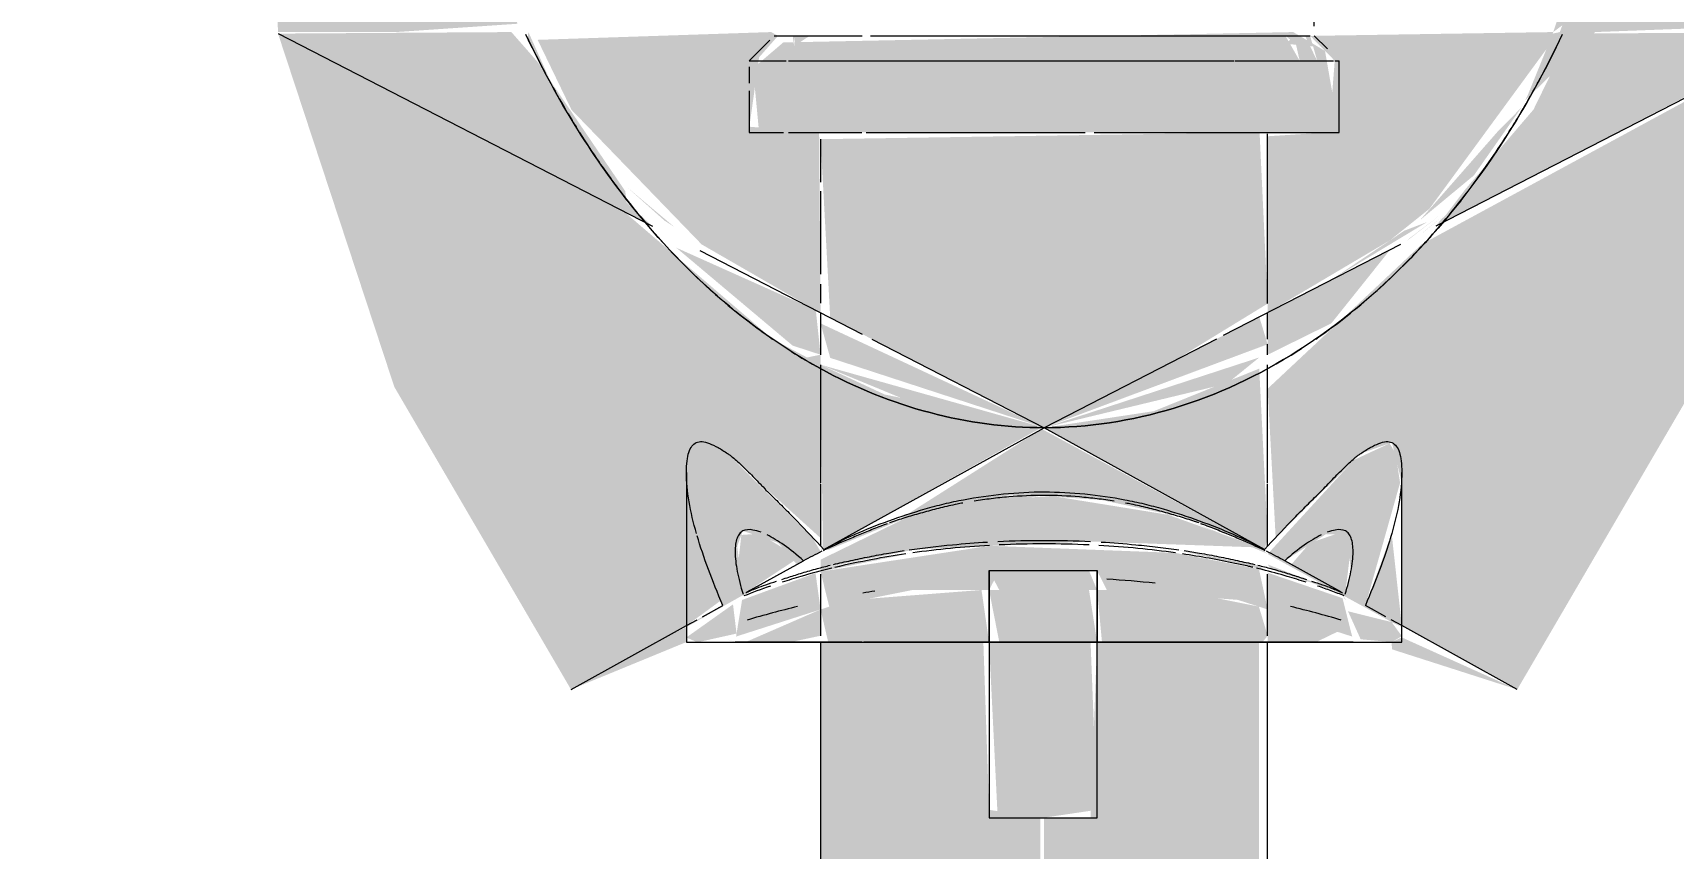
# Model space of a CAD drawing. Header units: metres. Extents: x 147 to 427, y -16 to 162.
# Drawn here: x 394.071 to 394.1628, y 2.0265 to 2.0721 of the extents above; entities that cross this region are included whole.
import ezdxf

# ---------------------------------------------------------------- set-up
doc = ezdxf.new("R2010")
doc.units = ezdxf.units.M
for name, color, linetype, lineweight in [('A-ANNO-DIMS', 7, 'Continuous', 5), ('A-ANNO-DIMS-50', 7, 'Continuous', 5), ('P-PIPE', 7, 'Continuous', 5), ('P-SANR-FIXT', 7, 'Continuous', 5)]:
    doc.layers.add(name, color=color, linetype=linetype, lineweight=lineweight)
doc.styles.add('Century Gothic_1', font='GOTHIC.TTF', dxfattribs={"height": 0.075})
doc.dimstyles.new('Setores_1_5', dxfattribs={"dimscale": 0.3048, "dimtxt": 0.078313, "dimasz": 0.520833, "dimexe": 0.393701, "dimexo": 0.246063, "dimgap": 0.287073, "dimtad": 1, "dimrnd": 0.01, "dimzin": 0, "dimdsep": 46, "dimtxsty": 'Century Gothic_1', "dimblk1": 'OBLIQUE', "dimblk2": 'OBLIQUE', "dimsah": 1, "dimcen": 0.09, "dimazin": 0, "dimtfac": 1, "dimtdec": 4, "dimtix": 1, "dimtmove": 0, "dimatfit": 3, "dimfxl": 1, "dimtvp": 1, "dimtolj": 1, "dimtzin": 0, "dimarcsym": 2})

# ---------------------------------------------------------------- blocks, each defined once
blk = doc.blocks.new('UT_Chuveiro ou ducha - UT_Elétrico-3241184-HH')
at = {"layer": 'P-SANR-FIXT', "true_color": 0x7f7f7f, "transparency": 33554598}
h = blk.add_hatch(color=8, dxfattribs=at)
h.paths.add_polyline_path([(-159.071999, 2.0719), (-159.071928, 2.071373), (-159.07112, 2.0719)])
h.paths.add_polyline_path([(-159.070525, 2.056425), (-159.070605, 2.0665), (-159.074505, 2.066814), (-159.073962, 2.070692), (-159.072896, 2.0719), (-159.073295, 2.072103), (-159.086345, 2.071668), (-159.084455, 2.067764), (-159.077173, 2.060239), (-159.07079, 2.056562)])
h.paths.add_polyline_path([(-159.04405, 2.0719), (-159.044534, 2.071423), (-159.043939, 2.071404), (-159.044048, 2.07189)])
h.paths.add_polyline_path([(-159.043154, 2.0719), (-159.04354, 2.071349), (-159.042983, 2.071302), (-159.043151, 2.07189)])
h.paths.add_polyline_path([(-159.045525, 2.056425), (-159.038671, 2.060478), (-159.036474, 2.062236), (-159.029827, 2.071302), (-159.029557, 2.072103), (-159.043143, 2.07189), (-159.041775, 2.0705), (-159.042087, 2.0665), (-159.045525, 2.066282), (-159.045525, 2.056932)])
h.paths.add_polyline_path([(-159.07423, 2.102235), (-159.073142, 2.10625), (-159.071027, 2.109928), (-159.067952, 2.113002), (-159.06556, 2.114585), (-159.06126, 2.116074), (-159.056319, 2.116275), (-159.051775, 2.115118), (-159.048097, 2.113002), (-159.045023, 2.109928), (-159.04253, 2.10755), (-159.041253, 2.109487), (-159.037605, 2.116439), (-159.035805, 2.122477), (-159.035382, 2.126584), (-159.036043, 2.133559), (-159.038283, 2.137896), (-159.042839, 2.14213), (-159.046751, 2.14427), (-159.053138, 2.14699), (-159.055581, 2.147176), (-159.062439, 2.146233), (-159.068267, 2.143741), (-159.071028, 2.141178), (-159.074186, 2.137262), (-159.076168, 2.133751), (-159.079207, 2.127095), (-159.080396, 2.12103), (-159.080619, 2.114884), (-159.079634, 2.10964), (-159.078504, 2.107103), (-159.077887, 2.1071), (-159.075643, 2.103741), (-159.074379, 2.102394)])
h.paths.add_polyline_path([(-159.030208, 2.126584), (-159.029115, 2.126584), (-159.031281, 2.131878), (-159.033048, 2.133195), (-159.030653, 2.126584)])
h.paths.add_polyline_path([(-159.086833, 2.126584), (-159.084208, 2.126594), (-159.079187, 2.137166), (-159.079914, 2.137166), (-159.084716, 2.131722), (-159.085982, 2.129411), (-159.086908, 2.126584)])
h.paths.add_polyline_path([(-159.06098, 2.131174), (-159.06098, 2.131173), (-159.063749, 2.131173)])
h.paths.add_polyline_path([(-159.077348, 2.140334), (-159.07321, 2.143433), (-159.070947, 2.145211), (-159.071282, 2.145677), (-159.073929, 2.14423), (-159.077273, 2.14042)])
h = blk.add_hatch(color=8, dxfattribs=at)
h.paths.add_polyline_path([(-159.042035, 2.058218), (-159.036606, 2.061494), (-159.03788, 2.061009), (-159.041722, 2.058429)])
h.paths.add_polyline_path([(-159.03686, 2.060878), (-159.035636, 2.061889), (-159.036782, 2.060958)])
h.paths.add_polyline_path([(-159.028623, 2.072103), (-159.028212, 2.072591), (-159.028251, 2.072571)])
h.paths.add_polyline_path([(-159.029556, 2.072103), (-159.028964, 2.072546), (-159.026997, 2.077305), (-159.025152, 2.08517), (-159.029417, 2.072518)])
h.paths.add_polyline_path([(-159.023904, 2.090162), (-159.023218, 2.098188), (-159.023502, 2.107139), (-159.023903, 2.105979), (-159.023903, 2.0914)])
h.paths.add_polyline_path([(-159.024247, 2.112146), (-159.025839, 2.11898), (-159.028521, 2.126584), (-159.028922, 2.126011), (-159.02465, 2.113342)])
h.paths.add_polyline_path([(-159.031925, 2.133279), (-159.033508, 2.135127), (-159.031986, 2.133346)])
h.paths.add_polyline_path([(-159.033479, 2.134383), (-159.034673, 2.135754), (-159.033508, 2.134415)])
h.paths.add_polyline_path([(-159.043148, 2.145148), (-159.0449, 2.145852), (-159.043185, 2.14516)])
h.paths.add_polyline_path([(-159.045631, 2.145958), (-159.048251, 2.146992), (-159.045903, 2.146047)])
h = blk.add_hatch(color=8, dxfattribs=at)
h.paths.add_polyline_path([(-159.080127, 2.061521), (-159.082138, 2.063414), (-159.080344, 2.061728)])
h.paths.add_polyline_path([(-159.078716, 2.061226), (-159.081371, 2.063459), (-159.079245, 2.061564), (-159.078933, 2.061365)])
h.paths.add_polyline_path([(-159.084455, 2.066814), (-159.08731, 2.071033), (-159.084465, 2.066829)])
h.paths.add_polyline_path([(-159.094273, 2.072103), (-159.087466, 2.072568), (-159.08866, 2.076045), (-159.092146, 2.088875), (-159.092661, 2.093629), (-159.092832, 2.096411), (-159.092551, 2.107112), (-159.090377, 2.118446), (-159.088334, 2.126584), (-159.089785, 2.126103), (-159.094014, 2.119798), (-159.09656, 2.112812), (-159.097908, 2.108335), (-159.099881, 2.101903), (-159.10157, 2.095418), (-159.100864, 2.072103), (-159.094358, 2.072103)])
h.paths.add_polyline_path([(-159.084928, 2.131698), (-159.082578, 2.135206), (-159.084348, 2.13284), (-159.08479, 2.131969)])
h.paths.add_polyline_path([(-159.081992, 2.136082), (-159.074592, 2.143474), (-159.078046, 2.14042), (-159.081901, 2.136199)])
h = blk.add_hatch(color=8, dxfattribs=at)
h.paths.add_polyline_path([(-159.037775, 2.060408), (-159.035869, 2.061889), (-159.037569, 2.060599)])
h.paths.add_polyline_path([(-159.034125, 2.135941), (-159.035048, 2.136887), (-159.034494, 2.136314)])
h.paths.add_polyline_path([(-159.03363, 2.134746), (-159.034921, 2.136443), (-159.033701, 2.134815)])
h.paths.add_polyline_path([(-159.035601, 2.137321), (-159.037743, 2.139189), (-159.035731, 2.13743)])
h.paths.add_polyline_path([(-159.039437, 2.139946), (-159.041126, 2.141411), (-159.039607, 2.140067)])
h.paths.add_polyline_path([(-159.040208, 2.141294), (-159.041553, 2.142459), (-159.040392, 2.141451)])
h = blk.add_hatch(color=8, dxfattribs=at)
h.paths.add_polyline_path([(-159.031121, 2.068302), (-159.02722, 2.072103), (-159.015171, 2.072559), (-159.014623, 2.097184), (-159.023035, 2.121285), (-159.02744, 2.126584), (-159.027792, 2.126011), (-159.027282, 2.123611), (-159.023903, 2.111126), (-159.02333, 2.105979), (-159.023218, 2.102003), (-159.023795, 2.090891), (-159.025409, 2.082398), (-159.029189, 2.072103), (-159.029585, 2.072018), (-159.030991, 2.068558)])
h.paths.add_polyline_path([(-159.037009, 2.061594), (-159.033995, 2.064094), (-159.031326, 2.067899), (-159.032664, 2.066544), (-159.03675, 2.061889)])
h.paths.add_polyline_path([(-159.028118, 2.126584), (-159.028213, 2.126768), (-159.028234, 2.126789)])
h.paths.add_polyline_path([(-159.027416, 2.126584), (-159.027715, 2.127131), (-159.02744, 2.126621)])
h.paths.add_polyline_path([(-159.031119, 2.131694), (-159.033385, 2.134886), (-159.031146, 2.131725)])
h = blk.add_hatch(color=8, dxfattribs=at)
h.paths.add_polyline_path([(-159.07992, 2.061254), (-159.081371, 2.062575), (-159.081445, 2.063214), (-159.086349, 2.070434), (-159.087811, 2.072103), (-159.10086, 2.072017), (-159.080701, 2.061655)])
h.paths.add_polyline_path([(-159.085387, 2.068827), (-159.086861, 2.072103), (-159.086924, 2.071668), (-159.085506, 2.069047)])
h.paths.add_polyline_path([(-159.089136, 2.126584), (-159.087255, 2.127122), (-159.085844, 2.131173), (-159.089271, 2.126584)])
h = blk.add_hatch(color=8, dxfattribs=at)
h.paths.add_polyline_path([(-159.036129, 2.061254), (-159.015188, 2.072103), (-159.028584, 2.072018), (-159.030661, 2.067774), (-159.034514, 2.063269), (-159.035558, 2.061889), (-159.035853, 2.061609)])
h.paths.add_polyline_path([(-159.027212, 2.126584), (-159.026458, 2.126618), (-159.029325, 2.130215), (-159.028183, 2.127887), (-159.027254, 2.126584)])
h.paths.add_polyline_path([(-159.027906, 2.126584), (-159.027715, 2.127048), (-159.028025, 2.126584)])
h.paths.add_polyline_path([(-159.028521, 2.126584), (-159.028234, 2.126789), (-159.029011, 2.127548)])
h = blk.add_hatch(color=8, dxfattribs=at)
h.paths.add_polyline_path([(-159.071999, 2.0719), (-159.071999, 2.071327), (-159.072076, 2.071817)])
h.paths.add_polyline_path([(-159.045525, 2.0665), (-159.041525, 2.0665), (-159.042318, 2.071051), (-159.044096, 2.072103), (-159.07261, 2.071524), (-159.074301, 2.07008), (-159.073962, 2.0665), (-159.045942, 2.0665)])
h.paths.add_polyline_path([(-159.042755, 2.0705), (-159.043439, 2.0719), (-159.043151, 2.07189), (-159.042912, 2.071051)])
h.paths.add_polyline_path([(-159.043735, 2.0705), (-159.044534, 2.0719), (-159.043939, 2.071404), (-159.043735, 2.070503)])
h.paths.add_polyline_path([(-159.070425, 2.099241), (-159.070259, 2.102018), (-159.06967, 2.104271), (-159.067952, 2.10742), (-159.065542, 2.109853), (-159.063549, 2.111126), (-159.059676, 2.112283), (-159.057784, 2.112468), (-159.053137, 2.11139), (-159.050605, 2.109928), (-159.047854, 2.107103), (-159.046379, 2.104271), (-159.04589, 2.103937), (-159.04337, 2.107369), (-159.045023, 2.109928), (-159.047443, 2.1125), (-159.051364, 2.114948), (-159.054116, 2.115985), (-159.058025, 2.1165), (-159.062295, 2.115938), (-159.067952, 2.113002), (-159.071027, 2.109928), (-159.073154, 2.106222), (-159.07423, 2.102235), (-159.070937, 2.099487), (-159.070525, 2.099289)])
for points in [[(-159.084479, 2.035372), (-159.078025, 2.038941), (-159.077459, 2.049165), (-159.075345, 2.048194), (-159.070525, 2.043835), (-159.070525, 2.053518), (-159.07321, 2.054953), (-159.081508, 2.06207), (-159.100861, 2.072017), (-159.094358, 2.052278), (-159.088465, 2.042194)], [(-159.03157, 2.035372), (-159.021385, 2.052804), (-159.015269, 2.071976), (-159.036908, 2.060252), (-159.039069, 2.058218), (-159.045525, 2.052179), (-159.045076, 2.043837), (-159.040325, 2.048556), (-159.038575, 2.049171), (-159.038025, 2.046921), (-159.038025, 2.038941), (-159.036832, 2.038282)], [(-159.070525, 2.054077), (-159.07079, 2.056562), (-159.078596, 2.060057), (-159.072087, 2.054586), (-159.071279, 2.054323)], [(-159.045525, 2.054076), (-159.041965, 2.055829), (-159.038671, 2.059948), (-159.045525, 2.056425), (-159.045525, 2.054323)], [(-159.058025, 2.05), (-159.070525, 2.055828), (-159.069986, 2.053901), (-159.058154, 2.050042)], [(-159.058025, 2.05), (-159.045525, 2.054661), (-159.045992, 2.056185), (-159.058016, 2.050004)], [(-159.058025, 2.05), (-159.047801, 2.052462), (-159.045995, 2.053923), (-159.058016, 2.050003)], [(-159.058025, 2.05), (-159.070525, 2.053518), (-159.064275, 2.050941), (-159.058154, 2.050019)], [(-159.070345, 2.043187), (-159.058154, 2.050019), (-159.066939, 2.051855), (-159.070525, 2.053518), (-159.070397, 2.043241)], [(-159.045704, 2.043187), (-159.045525, 2.043837), (-159.045996, 2.0533), (-159.051892, 2.050923), (-159.058016, 2.049995), (-159.04593, 2.043312)], [(-159.045704, 2.043187), (-159.058154, 2.049928), (-159.065882, 2.04503), (-159.060059, 2.046217), (-159.055426, 2.046162), (-159.050453, 2.045111), (-159.04593, 2.043287)], [(-159.045525, 2.042941), (-159.04601, 2.043323), (-159.05323, 2.045896), (-159.055986, 2.046217), (-159.06062, 2.046162), (-159.065597, 2.045111), (-159.070525, 2.043187), (-159.070051, 2.043187), (-159.065566, 2.045037), (-159.058168, 2.046205), (-159.054789, 2.045953), (-159.050453, 2.04503), (-159.045638, 2.043)], [(-159.070525, 2.042146), (-159.065203, 2.043207), (-159.055426, 2.043643), (-159.046248, 2.043317), (-159.050483, 2.045037), (-159.057565, 2.04618), (-159.061395, 2.045942), (-159.065597, 2.04503), (-159.070525, 2.042627), (-159.070525, 2.042194)], [(-159.045525, 2.039844), (-159.046012, 2.042101), (-159.050673, 2.043005), (-159.061069, 2.0434), (-159.070525, 2.04196), (-159.07004, 2.04), (-159.065374, 2.040932), (-159.061104, 2.040932), (-159.060532, 2.042013), (-159.055064, 2.042013), (-159.054522, 2.040932), (-159.047199, 2.040381), (-159.045704, 2.039902)], [(-159.055514, 2.040932), (-159.055064, 2.040932), (-159.055514, 2.042013), (-159.061104, 2.042013), (-159.060532, 2.040932), (-159.056374, 2.040932)], [(-159.058016, 2.038024), (-159.055064, 2.038024), (-159.055514, 2.040932), (-159.061104, 2.040932), (-159.060532, 2.038024), (-159.058025, 2.038024)], [(-159.058035, 2.028211), (-159.055064, 2.02865), (-159.055426, 2.038024), (-159.061104, 2.038024), (-159.06062, 2.028211), (-159.058235, 2.028211)]]:
    blk.add_hatch(color=8, dxfattribs=at).paths.add_polyline_path(points)
h = blk.add_hatch(color=8, dxfattribs=at)
h.paths.add_polyline_path([(-159.058025, 2.05), (-159.050748, 2.05374), (-159.045525, 2.056932), (-159.045977, 2.0665), (-159.070525, 2.066119), (-159.069986, 2.056148), (-159.058154, 2.050066)])
h.paths.add_polyline_path([(-159.049106, 2.055359), (-159.049107, 2.05536), (-159.049106, 2.05536)])
h = blk.add_hatch(color=8, dxfattribs=at)
h.paths.add_polyline_path([(-159.078025, 2.038941), (-159.076094, 2.040348), (-159.077928, 2.046921), (-159.078025, 2.04408), (-159.078025, 2.039789)])
h.paths.add_polyline_path([(-159.074861, 2.040691), (-159.071732, 2.042744), (-159.073953, 2.04408), (-159.074953, 2.044007), (-159.075184, 2.041969), (-159.074864, 2.040704)])
h.paths.add_polyline_path([(-159.070525, 2.053518), (-159.070525, 2.054077), (-159.071362, 2.053906)])
h = blk.add_hatch(color=8, dxfattribs=at)
h.paths.add_polyline_path([(-159.075301, 2.038024), (-159.075724, 2.038178), (-159.075345, 2.038024)])
h.paths.add_polyline_path([(-159.078025, 2.038862), (-159.070525, 2.043088), (-159.070971, 2.043835), (-159.075724, 2.048556), (-159.077474, 2.049171), (-159.077928, 2.046921), (-159.076722, 2.042065), (-159.075991, 2.040066), (-159.078025, 2.038941)])
h.paths.add_polyline_path([(-159.041189, 2.040691), (-159.044574, 2.042562), (-159.042262, 2.044052), (-159.041096, 2.044007), (-159.040865, 2.041969), (-159.041002, 2.041428)])
h.paths.add_polyline_path([(-159.038025, 2.038862), (-159.038591, 2.039254), (-159.040058, 2.040066), (-159.038121, 2.046921), (-159.038372, 2.048556), (-159.038706, 2.049125), (-159.040704, 2.048194), (-159.045525, 2.042941), (-159.038575, 2.03913)])
h.paths.add_polyline_path([(-159.074861, 2.040691), (-159.075184, 2.043379), (-159.07487, 2.044233), (-159.072894, 2.043566), (-159.071845, 2.042358), (-159.074806, 2.040721)])
h = blk.add_hatch(color=8, dxfattribs=at)
h.paths.add_polyline_path([(-159.038025, 2.038941), (-159.038591, 2.04408), (-159.040058, 2.040066), (-159.038575, 2.039246)])
h.paths.add_polyline_path([(-159.041189, 2.040691), (-159.040865, 2.043379), (-159.041189, 2.044231), (-159.043155, 2.043566), (-159.044204, 2.042358), (-159.041337, 2.040773)])
h = blk.add_hatch(color=8, dxfattribs=at)
h.paths.add_polyline_path([(-159.065566, 2.038024), (-159.061104, 2.038024), (-159.061525, 2.040932), (-159.068914, 2.040361), (-159.070525, 2.039844), (-159.070099, 2.038024), (-159.066663, 2.038024)])
h.paths.add_polyline_path([(-159.045809, 2.038024), (-159.045525, 2.038376), (-159.046015, 2.040002), (-159.050673, 2.040932), (-159.055064, 2.040932), (-159.054789, 2.038024), (-159.045928, 2.038024)])
h.paths.add_polyline_path([(-159.070525, 2.04196), (-159.065374, 2.043005), (-159.070525, 2.042146)])
h.paths.add_polyline_path([(-159.045525, 2.04196), (-159.046097, 2.042314), (-159.050642, 2.043187), (-159.046331, 2.042194), (-159.045704, 2.042012)])
h = blk.add_hatch(color=8, dxfattribs=at)
h.paths.add_polyline_path([(-159.077343, 2.038024), (-159.075222, 2.038498), (-159.075421, 2.040128), (-159.078025, 2.038282), (-159.077459, 2.038024)])
h.paths.add_polyline_path([(-159.038575, 2.038024), (-159.038025, 2.038355), (-159.038591, 2.039137), (-159.041033, 2.039745), (-159.040325, 2.038178), (-159.038591, 2.038024)])
h.paths.add_polyline_path([(-159.041189, 2.040691), (-159.045525, 2.042358), (-159.045315, 2.042085), (-159.041337, 2.040749)])
h = blk.add_hatch(color=8, dxfattribs=at)
h.paths.add_polyline_path([(-159.07525, 2.03833), (-159.070525, 2.039844), (-159.070807, 2.041878), (-159.074913, 2.040376), (-159.075222, 2.038498)])
h.paths.add_polyline_path([(-159.040799, 2.03833), (-159.041337, 2.040473), (-159.045525, 2.041898), (-159.045525, 2.039844), (-159.041189, 2.038455)])
h = blk.add_hatch(color=8, dxfattribs=at)
h.paths.add_polyline_path([(-159.042812, 2.038024), (-159.041628, 2.038596), (-159.045525, 2.039844), (-159.045525, 2.038024), (-159.043063, 2.038024)])
h.paths.add_polyline_path([(-159.072167, 2.038024), (-159.070525, 2.038377), (-159.070525, 2.039844), (-159.074712, 2.038024), (-159.07298, 2.038024)])
h.paths.add_polyline_path([(-159.041137, 2.040376), (-159.041417, 2.04078), (-159.041189, 2.040401)])
h = blk.add_hatch(color=8, dxfattribs=at)
h.paths.add_polyline_path([(-159.084479, 2.035372), (-159.078025, 2.038024), (-159.078025, 2.038862), (-159.079217, 2.038282)])
h.paths.add_polyline_path([(-159.03157, 2.035372), (-159.038025, 2.038282), (-159.038591, 2.038024), (-159.038575, 2.037617), (-159.036832, 2.037059)])
at = {"layer": 'P-SANR-FIXT'}
for p, q in [((-159.100862, 2.072018), (-159.07992, 2.061254)), ((-159.015188, 2.072018), (-159.036129, 2.061254)), ((-159.081086, 2.062389), (-159.081345, 2.062702)), ((-159.03473, 2.062675), (-159.034946, 2.062413)), ((-159.070345, 2.043187), (-159.058025, 2.05)), ((-159.045704, 2.043187), (-159.058025, 2.05)), ((-159.078025, 2.047505), (-159.078025, 2.038024)), ((-159.038025, 2.038024), (-159.038025, 2.047505)), ((-159.084479, 2.035372), (-159.078025, 2.038941)), ((-159.03157, 2.035372), (-159.038025, 2.038941)), ((-159.078025, 2.038024), (-159.038706, 2.038024)), ((-159.061104, 2.038024), (-159.061104, 2.028211)), ((-159.055064, 2.028211), (-159.055064, 2.038024)), ((-159.038638, 2.038024), (-159.038025, 2.038024)), ((-159.061104, 2.028211), (-159.055064, 2.028211))]:
    blk.add_line(p, q, dxfattribs=at)
at = {"layer": 'P-SANR-FIXT', "color": 8, "true_color": 0x6f6f6f}
for p, q in [((-159.038101, 2.06024), (-159.048013, 2.055146)), ((-159.077268, 2.059891), (-159.068194, 2.055227)), ((-159.06766, 2.054952), (-159.058025, 2.05)), ((-159.048391, 2.054952), (-159.058025, 2.05)), ((-159.061104, 2.042013), (-159.061104, 2.038024)), ((-159.061104, 2.042013), (-159.055064, 2.042013)), ((-159.055064, 2.038024), (-159.055064, 2.042013)), ((-159.075308, 2.038024), (-159.068138, 2.038024)), ((-159.068025, 2.038024), (-159.061126, 2.038024)), ((-159.055042, 2.038024), (-159.040741, 2.038024)), ((-159.038706, 2.038024), (-159.038638, 2.038024))]:
    blk.add_line(p, q, dxfattribs=at)
at = {"layer": 'P-SANR-FIXT', "color": 251, "true_color": 0x525252}
for p, q in [((-159.074622, 2.040823), (-159.071475, 2.042562)), ((-159.061104, 2.038024), (-159.061104, 2.042013)), ((-159.061104, 2.042013), (-159.055064, 2.042013)), ((-159.055064, 2.042013), (-159.055064, 2.038024)), ((-159.041428, 2.040823), (-159.044574, 2.042562)), ((-159.077126, 2.039438), (-159.075991, 2.040066)), ((-159.038923, 2.039438), (-159.040058, 2.040066)), ((-159.078025, 2.038941), (-159.077433, 2.039268)), ((-159.038025, 2.038941), (-159.038617, 2.039268)), ((-159.078025, 2.038024), (-159.075345, 2.038024)), ((-159.068215, 2.038024), (-159.075301, 2.038024)), ((-159.072986, 2.038024), (-159.075301, 2.038024)), ((-159.068215, 2.038024), (-159.072986, 2.038024)), ((-159.045809, 2.038024), (-159.068108, 2.038024)), ((-159.066663, 2.038024), (-159.068108, 2.038024)), ((-159.061122, 2.038024), (-159.066663, 2.038024)), ((-159.061104, 2.038024), (-159.061104, 2.028211)), ((-159.061104, 2.038024), (-159.055064, 2.038024)), ((-159.055064, 2.02865), (-159.055064, 2.038024)), ((-159.053553, 2.038024), (-159.055045, 2.038024)), ((-159.049387, 2.038024), (-159.053553, 2.038024)), ((-159.045809, 2.038024), (-159.049387, 2.038024)), ((-159.043063, 2.038024), (-159.045809, 2.038024)), ((-159.040749, 2.038024), (-159.045809, 2.038024)), ((-159.040749, 2.038024), (-159.043063, 2.038024)), ((-159.040704, 2.038024), (-159.038706, 2.038024)), ((-159.038638, 2.038024), (-159.038025, 2.038024)), ((-159.055064, 2.028211), (-159.055064, 2.02865))]:
    blk.add_line(p, q, dxfattribs=at)
at = {"layer": 'P-SANR-FIXT', "color": 8, "true_color": 0x797979}
for p, q in [((-159.068138, 2.038024), (-159.068025, 2.038024)), ((-159.058025, 2.038024), (-159.061122, 2.038024)), ((-159.055064, 2.038024), (-159.061104, 2.038024)), ((-159.055045, 2.038024), (-159.058025, 2.038024))]:
    blk.add_line(p, q, dxfattribs=at)
at = {"layer": 'P-SANR-FIXT', "color": 8, "true_color": 0x7c7c7c}
for p, q in [((-159.061126, 2.038024), (-159.055042, 2.038024)), ((-159.038706, 2.038024), (-159.038638, 2.038024))]:
    blk.add_line(p, q, dxfattribs=at)
at = {"layer": 'P-SANR-FIXT', "color": 8, "true_color": 0x6f6f6f}
for start, end in [(99.23896, 99.90544), (83.94644, 86.58343), (103.51495, 106.35182), (73.64779, 76.48505)]:
    blk.add_arc((-159.058025, 1.982671), 0.058968, start, end, dxfattribs=at)
at = {"layer": 'P-SANR-FIXT'}
for points, knots in [([(-159.058025, 2.05), (-159.062301, 2.05), (-159.070851, 2.052264), (-159.080719, 2.060903), (-159.085414, 2.068617), (-159.087001, 2.071961)], [-1, -1, -1, -1, -0.8833333, -0.7666667, -0.6895129, -0.6895129, -0.6895129, -0.6895129]), ([(-159.029049, 2.071961), (-159.029949, 2.070061), (-159.033956, 2.062735), (-159.043367, 2.052967), (-159.053138, 2.05), (-159.058025, 2.05)], [-0.3104871, -0.3104871, -0.3104871, -0.3104871, -0.2666667, -0.1333333, 0, 0, 0, 0]), ([(-159.08291, 2.064842), (-159.082435, 2.064155), (-159.081521, 2.062909), (-159.080561, 2.061736), (-159.080105, 2.061206)], [0.7482349, 0.7482349, 0.7482349, 0.7482349, 0.76666667, 0.78269546, 0.78269546, 0.78269546, 0.78269546]), ([(-159.078025, 2.047505), (-159.078025, 2.047972), (-159.07796, 2.048532), (-159.077731, 2.048991), (-159.077488, 2.049197), (-159.077163, 2.049245), (-159.076751, 2.049137), (-159.076346, 2.048943), (-159.075997, 2.048736), (-159.075771, 2.04859), (-159.075586, 2.048459), (-159.075398, 2.048312), (-159.07506, 2.048023), (-159.074554, 2.047529), (-159.07402, 2.046973), (-159.073578, 2.046517), (-159.073238, 2.04618), (-159.072892, 2.045841), (-159.072423, 2.045374), (-159.071584, 2.044524), (-159.070843, 2.043737), (-159.070345, 2.043187)], [-1, -1, -1, -1, -0.875, -0.8125, -0.75, -0.6875, -0.625, -0.5625, -0.53125, -0.5, -0.484375, -0.46875, -0.4375, -0.375, -0.3125, -0.28125, -0.25, -0.21875, -0.1875, -0.125, 0, 0, 0, 0]), ([(-159.045704, 2.043187), (-159.045206, 2.043737), (-159.044465, 2.044524), (-159.043627, 2.045374), (-159.043158, 2.045841), (-159.042811, 2.04618), (-159.042472, 2.046517), (-159.042029, 2.046973), (-159.041495, 2.047529), (-159.040989, 2.048023), (-159.040651, 2.048312), (-159.040463, 2.048459), (-159.040278, 2.04859), (-159.040052, 2.048736), (-159.039703, 2.048943), (-159.039299, 2.049137), (-159.038887, 2.049245), (-159.038562, 2.049197), (-159.038319, 2.048991), (-159.03809, 2.048532), (-159.038025, 2.047972), (-159.038025, 2.047505)], [-1, -1, -1, -1, -0.875, -0.8125, -0.78125, -0.75, -0.71875, -0.6875, -0.625, -0.5625, -0.53125, -0.515625, -0.5, -0.46875, -0.4375, -0.375, -0.3125, -0.25, -0.1875, -0.125, 0, 0, 0, 0]), ([(-159.070345, 2.043187), (-159.069789, 2.043492), (-159.068623, 2.044067), (-159.066723, 2.044811), (-159.065028, 2.045371), (-159.063615, 2.045754), (-159.062172, 2.046062), (-159.0603, 2.046329), (-159.058016, 2.046458), (-159.055733, 2.046328), (-159.053865, 2.04606), (-159.052427, 2.045753), (-159.051021, 2.045371), (-159.049332, 2.044813), (-159.047431, 2.044068), (-159.046262, 2.043493), (-159.045704, 2.043187)], [-1, -1, -1, -1, -0.916667, -0.833333, -0.75, -0.708333, -0.666667, -0.583333, -0.5, -0.416667, -0.333333, -0.291667, -0.25, -0.166667, -0.083333, 0, 0, 0, 0])]:
    blk.add_open_spline(points, degree=3, knots=knots, dxfattribs=at)
at = {"layer": 'P-SANR-FIXT', "color": 251, "true_color": 0x525252}
for points in [[(-159.086913, 2.071775), (-159.086595, 2.071112), (-159.086267, 2.07046), (-159.085927, 2.06982)], [(-159.030118, 2.069825), (-159.02978, 2.070464), (-159.029453, 2.071115), (-159.029136, 2.071776)], [(-159.084645, 2.067541), (-159.084491, 2.067282), (-159.084335, 2.067027), (-159.084177, 2.066773)], [(-159.032015, 2.066543), (-159.031809, 2.066869), (-159.031607, 2.067199), (-159.031408, 2.067532)], [(-159.084003, 2.066496), (-159.083647, 2.065932), (-159.083283, 2.065381), (-159.08291, 2.064842)], [(-159.033134, 2.064849), (-159.032795, 2.06534), (-159.032462, 2.06584), (-159.032137, 2.066351)], [(-159.080105, 2.061206), (-159.078391, 2.059217), (-159.076544, 2.057459), (-159.074599, 2.055964)], [(-159.037979, 2.059018), (-159.037275, 2.059721), (-159.036589, 2.060461), (-159.035923, 2.061235)], [(-159.041454, 2.05596), (-159.040439, 2.056741), (-159.039451, 2.057593), (-159.038495, 2.058513)], [(-159.077459, 2.04408), (-159.077817, 2.04532), (-159.078025, 2.046461), (-159.078025, 2.047505)], [(-159.038025, 2.047505), (-159.038025, 2.046461), (-159.038233, 2.04532), (-159.038591, 2.04408)], [(-159.075991, 2.040066), (-159.076574, 2.041457), (-159.077069, 2.042756), (-159.077425, 2.043963)], [(-159.071475, 2.042562), (-159.072244, 2.043247), (-159.072932, 2.043723), (-159.073517, 2.044007)], [(-159.06062, 2.043643), (-159.058903, 2.043727), (-159.057143, 2.043726), (-159.055426, 2.043643)], [(-159.042532, 2.044007), (-159.043117, 2.043723), (-159.043805, 2.043247), (-159.044574, 2.042562)], [(-159.038651, 2.043875), (-159.039005, 2.042693), (-159.03949, 2.041423), (-159.040058, 2.040066)], [(-159.075301, 2.043061), (-159.075301, 2.042728), (-159.075218, 2.042001), (-159.074998, 2.041148), (-159.074861, 2.040691)], [(-159.070455, 2.043093), (-159.070813, 2.042918), (-159.071153, 2.042741), (-159.071475, 2.042562)], [(-159.044574, 2.042562), (-159.044897, 2.042742), (-159.045237, 2.042919), (-159.045595, 2.043093)], [(-159.041189, 2.040691), (-159.041051, 2.041148), (-159.040831, 2.042001), (-159.040749, 2.042728), (-159.040749, 2.043061)]]:
    blk.add_open_spline(points, degree=3, dxfattribs=at)
at = {"layer": 'P-SANR-FIXT'}
for points in [[(-159.085726, 2.069443), (-159.085415, 2.068867), (-159.085094, 2.068301), (-159.084766, 2.067745)], [(-159.031408, 2.067532), (-159.030962, 2.068278), (-159.030532, 2.069043), (-159.030118, 2.069825)], [(-159.035923, 2.061235), (-159.034949, 2.062367), (-159.034018, 2.063574), (-159.033134, 2.064849)], [(-159.074599, 2.055964), (-159.074141, 2.055612), (-159.073678, 2.055275), (-159.07321, 2.054953)], [(-159.042839, 2.054952), (-159.042372, 2.055273), (-159.041911, 2.055609), (-159.041454, 2.05596)]]:
    blk.add_open_spline(points, degree=3, dxfattribs=at)
at = {"layer": 'P-SANR-FIXT', "color": 251, "true_color": 0x525252}
for points, knots in [([(-159.072156, 2.054257), (-159.071632, 2.053926), (-159.067149, 2.051284), (-159.062301, 2.05), (-159.058025, 2.05)], [0.8677057, 0.8677057, 0.8677057, 0.8677057, 0.8833333, 1, 1, 1, 1]), ([(-159.058025, 2.05), (-159.053138, 2.05), (-159.048179, 2.051506), (-159.043655, 2.054408), (-159.043589, 2.054451)], [0, 0, 0, 0, 0.1333333, 0.1353292, 0.1353292, 0.1353292, 0.1353292]), ([(-159.062571, 2.045789), (-159.062678, 2.045769), (-159.063098, 2.045687), (-159.06382, 2.045523), (-159.064724, 2.045285), (-159.065602, 2.045033), (-159.066246, 2.044826), (-159.066599, 2.044702), (-159.066676, 2.044675)], [-0.354362, -0.354362, -0.354362, -0.354362, -0.34375, -0.3125, -0.28125, -0.25, -0.21875, -0.2100259, -0.2100259, -0.2100259, -0.2100259]), ([(-159.05802, 2.046217), (-159.058681, 2.046217), (-159.059674, 2.046171), (-159.060983, 2.046036), (-159.061626, 2.045947), (-159.061945, 2.045897)], [-0.5, -0.5, -0.5, -0.5, -0.4375, -0.40625, -0.375, -0.375, -0.375, -0.375]), ([(-159.054099, 2.045896), (-159.054417, 2.045946), (-159.055059, 2.046035), (-159.056367, 2.046171), (-159.057359, 2.046217), (-159.05802, 2.046217)], [-0.625, -0.625, -0.625, -0.625, -0.59375, -0.5625, -0.5, -0.5, -0.5, -0.5]), ([(-159.049378, 2.044676), (-159.049454, 2.044703), (-159.049806, 2.044827), (-159.050448, 2.045034), (-159.051325, 2.045285), (-159.052226, 2.045522), (-159.052946, 2.045686), (-159.053363, 2.045767), (-159.053467, 2.045787)], [-0.7899079, -0.7899079, -0.7899079, -0.7899079, -0.78125, -0.75, -0.71875, -0.6875, -0.65625, -0.6458226, -0.6458226, -0.6458226, -0.6458226]), ([(-159.066795, 2.044632), (-159.066952, 2.044575), (-159.067378, 2.044415), (-159.068053, 2.044146), (-159.069061, 2.043731), (-159.06983, 2.043393), (-159.07033, 2.043153), (-159.070387, 2.043126)], [-0.2055027, -0.2055027, -0.2055027, -0.2055027, -0.1875, -0.15625, -0.125, -0.0625, -0.054381, -0.054381, -0.054381, -0.054381]), ([(-159.045663, 2.043126), (-159.045721, 2.043154), (-159.046223, 2.043394), (-159.046993, 2.043733), (-159.048001, 2.044148), (-159.048676, 2.044417), (-159.049101, 2.044576), (-159.049259, 2.044634)], [-0.9457173, -0.9457173, -0.9457173, -0.9457173, -0.9375, -0.875, -0.84375, -0.8125, -0.794436, -0.794436, -0.794436, -0.794436]), ([(-159.073854, 2.044154), (-159.074016, 2.044216), (-159.074418, 2.044332), (-159.074818, 2.044303), (-159.07507, 2.044085), (-159.075249, 2.043754), (-159.075301, 2.043373), (-159.075301, 2.043061)], [-0.6002462, -0.6002462, -0.6002462, -0.6002462, -0.5, -0.3333333, -0.25, -0.1666667, 0, 0, 0, 0]), ([(-159.065566, 2.043172), (-159.06479, 2.043282), (-159.063357, 2.043453), (-159.06186, 2.043572), (-159.061198, 2.043612)], [-0.66666667, -0.66666667, -0.66666667, -0.66666667, -0.61111111, -0.56805776, -0.56805776, -0.56805776, -0.56805776]), ([(-159.054843, 2.043611), (-159.054184, 2.043572), (-159.053111, 2.043488), (-159.051662, 2.043328), (-159.050871, 2.043227), (-159.050483, 2.043172)], [-0.43182806, -0.43182806, -0.43182806, -0.43182806, -0.38888889, -0.36111111, -0.33333333, -0.33333333, -0.33333333, -0.33333333]), ([(-159.040749, 2.043061), (-159.040749, 2.043373), (-159.0408, 2.043754), (-159.040979, 2.044085), (-159.041231, 2.044303), (-159.041631, 2.044332), (-159.042033, 2.044216), (-159.042196, 2.044154)], [-1, -1, -1, -1, -0.8333333, -0.75, -0.6666667, -0.5, -0.3997538, -0.3997538, -0.3997538, -0.3997538]), ([(-159.0698, 2.042358), (-159.069487, 2.042433), (-159.068838, 2.042578), (-159.067805, 2.042796), (-159.066807, 2.042983), (-159.066146, 2.043087), (-159.065859, 2.04313)], [-0.7777778, -0.7777778, -0.7777778, -0.7777778, -0.75, -0.7222222, -0.6944444, -0.6736861, -0.6736861, -0.6736861, -0.6736861]), ([(-159.050194, 2.043131), (-159.049906, 2.043088), (-159.049244, 2.042983), (-159.048244, 2.042796), (-159.047211, 2.042578), (-159.046562, 2.042432), (-159.046248, 2.042358)], [-0.3263935, -0.3263935, -0.3263935, -0.3263935, -0.3055556, -0.2777778, -0.25, -0.2222222, -0.2222222, -0.2222222, -0.2222222]), ([(-159.072687, 2.041525), (-159.072561, 2.041566), (-159.072198, 2.041683), (-159.071551, 2.041889), (-159.07077, 2.042117), (-159.070228, 2.042255), (-159.069979, 2.042315)], [-0.87655746, -0.87655746, -0.87655746, -0.87655746, -0.86111111, -0.83333333, -0.80555556, -0.78312207, -0.78312207, -0.78312207, -0.78312207]), ([(-159.04607, 2.042315), (-159.04582, 2.042255), (-159.045278, 2.042116), (-159.044496, 2.041888), (-159.043849, 2.041683), (-159.043487, 2.041566), (-159.043362, 2.041525)], [-0.21692279, -0.21692279, -0.21692279, -0.21692279, -0.19444444, -0.16666667, -0.13888889, -0.12351942, -0.12351942, -0.12351942, -0.12351942]), ([(-159.074709, 2.04077), (-159.07454, 2.040854), (-159.074066, 2.041061), (-159.073408, 2.041288), (-159.07298, 2.041429)], [-0.98652244, -0.98652244, -0.98652244, -0.98652244, -0.94444444, -0.88888889, -0.88888889, -0.88888889, -0.88888889]), ([(-159.043067, 2.041428), (-159.042639, 2.041287), (-159.041982, 2.04106), (-159.041509, 2.040854), (-159.04134, 2.04077)], [-0.11111111, -0.11111111, -0.11111111, -0.11111111, -0.05555556, -0.01349431, -0.01349431, -0.01349431, -0.01349431])]:
    blk.add_open_spline(points, degree=3, knots=knots, dxfattribs=at)
at = {"layer": 'P-SANR-FIXT', "color": 8, "true_color": 0x6f6f6f}
for points in [[(-159.038591, 2.04408), (-159.03861, 2.044012), (-159.03863, 2.043944), (-159.038651, 2.043875)], [(-159.061084, 2.043421), (-159.062556, 2.043339), (-159.063999, 2.043198), (-159.065374, 2.043005)], [(-159.055514, 2.043449), (-159.057176, 2.043525), (-159.058869, 2.043525), (-159.060532, 2.043449)], [(-159.050673, 2.043005), (-159.052047, 2.043198), (-159.053488, 2.043339), (-159.054957, 2.043421)], [(-159.073317, 2.041152), (-159.073854, 2.040968), (-159.074352, 2.040785), (-159.074806, 2.040601)]]:
    blk.add_open_spline(points, degree=3, dxfattribs=at)
for points, knots in [([(-159.065762, 2.04295), (-159.066399, 2.042855), (-159.067769, 2.042624), (-159.06905, 2.042352), (-159.069718, 2.042194)], [-0.3240036, -0.3240036, -0.3240036, -0.3240036, -0.2777778, -0.2222222, -0.2222222, -0.2222222, -0.2222222]), ([(-159.046361, 2.0422), (-159.046434, 2.042217), (-159.046761, 2.042292), (-159.048011, 2.042568), (-159.049269, 2.042798), (-159.050291, 2.04295)], [-0.7769553, -0.7769553, -0.7769553, -0.7769553, -0.7708333, -0.75, -0.6758777, -0.6758777, -0.6758777, -0.6758777]), ([(-159.069895, 2.042151), (-159.070499, 2.042005), (-159.071457, 2.041747), (-159.072336, 2.041475), (-159.072672, 2.041367)], [-0.21729033, -0.21729033, -0.21729033, -0.21729033, -0.16666667, -0.13311022, -0.13311022, -0.13311022, -0.13311022]), ([(-159.043377, 2.041365), (-159.043714, 2.041473), (-159.044498, 2.041718), (-159.045448, 2.041981), (-159.046047, 2.042126), (-159.046154, 2.042152)], [-0.86688444, -0.86688444, -0.86688444, -0.86688444, -0.83333333, -0.79166667, -0.78270433, -0.78270433, -0.78270433, -0.78270433]), ([(-159.041243, 2.040604), (-159.041474, 2.040698), (-159.04195, 2.040882), (-159.042468, 2.041063), (-159.042732, 2.041152)], [-0.94551305, -0.94551305, -0.94551305, -0.94551305, -0.91666667, -0.88888889, -0.88888889, -0.88888889, -0.88888889])]:
    blk.add_open_spline(points, degree=3, knots=knots, dxfattribs=at)
blk = doc.blocks.new('Joelho 45_90 - Agua Fria_Soldavel - MEP - Tigre - Standard-V243-HH')
at = {"layer": 'P-PIPE', "color": 8, "true_color": 0x797979}
for p, q in [((-159.06992, 2.107458), (-159.069612, 2.107928)), ((-159.070727, 2.10598), (-159.070478, 2.106483)), ((-159.044409, 2.103421), (-159.044295, 2.102938)), ((-159.072065, 2.0857), (-159.073125, 2.0846)), ((-159.069509, 2.0857), (-159.071586, 2.0857)), ((-159.071586, 2.0857), (-159.069509, 2.0857)), ((-159.068155, 2.0857), (-159.069136, 2.0857)), ((-159.069136, 2.0857), (-159.068155, 2.0857)), ((-159.066345, 2.0857), (-159.067952, 2.0857)), ((-159.067952, 2.0857), (-159.066345, 2.0857)), ((-159.048591, 2.0857), (-159.049704, 2.0857)), ((-159.049704, 2.0857), (-159.048591, 2.0857)), ((-159.045958, 2.0857), (-159.048097, 2.0857)), ((-159.048097, 2.0857), (-159.045958, 2.0857)), ((-159.044463, 2.0857), (-159.045866, 2.0857)), ((-159.045866, 2.0857), (-159.044463, 2.0857)), ((-159.042925, 2.0846), (-159.043834, 2.085544)), ((-159.073125, 2.0846), (-159.071102, 2.0846)), ((-159.073125, 2.0846), (-159.073125, 2.083788)), ((-159.071102, 2.0846), (-159.073125, 2.0846)), ((-159.070658, 2.0846), (-159.069088, 2.0846)), ((-159.069088, 2.0846), (-159.070658, 2.0846)), ((-159.068702, 2.0846), (-159.063942, 2.0846)), ((-159.063942, 2.0846), (-159.068702, 2.0846)), ((-159.052059, 2.0846), (-159.050697, 2.0846)), ((-159.050697, 2.0846), (-159.052059, 2.0846)), ((-159.050475, 2.0846), (-159.044975, 2.0846)), ((-159.044975, 2.0846), (-159.050475, 2.0846)), ((-159.044948, 2.0846), (-159.042925, 2.0846)), ((-159.042925, 2.0846), (-159.044948, 2.0846)), ((-159.042925, 2.083788), (-159.042925, 2.0846)), ((-159.042925, 2.082672), (-159.042925, 2.083712)), ((-159.073125, 2.082706), (-159.073125, 2.077713)), ((-159.042925, 2.072433), (-159.042925, 2.08248)), ((-159.073125, 2.077642), (-159.073125, 2.072825))]:
    blk.add_line(p, q, dxfattribs=at)
at = {"layer": 'P-PIPE', "color": 8, "true_color": 0x7c7c7c}
for p, q in [((-159.044424, 2.103484), (-159.044409, 2.103421)), ((-159.044295, 2.102938), (-159.044189, 2.102386)), ((-159.044189, 2.102386), (-159.044105, 2.101831)), ((-159.043985, 2.099274), (-159.043985, 2.099083)), ((-159.072065, 2.096722), (-159.072065, 2.097077)), ((-159.072065, 2.090738), (-159.072065, 2.091269))]:
    blk.add_line(p, q, dxfattribs=at)
at = {"layer": 'P-PIPE', "color": 8, "true_color": 0x7d7d7d}
blk.add_line((-159.072065, 2.099878), (-159.072065, 2.099941), dxfattribs=at)
at = {"layer": 'P-PIPE', "color": 8, "true_color": 0x6f6f6f}
for p, q in [((-159.073365, 2.07166), (-159.074525, 2.0705)), ((-159.073125, 2.0719), (-159.068198, 2.0719)), ((-159.067731, 2.0719), (-159.058025, 2.0719)), ((-159.058025, 2.0719), (-159.043154, 2.0719)), ((-159.042185, 2.07116), (-159.042925, 2.0719)), ((-159.074525, 2.0705), (-159.072451, 2.0705)), ((-159.072314, 2.0705), (-159.058025, 2.0705)), ((-159.058025, 2.0705), (-159.047419, 2.0705)), ((-159.047356, 2.0705), (-159.041841, 2.0705)), ((-159.041775, 2.0705), (-159.041525, 2.0705)), ((-159.041525, 2.0665), (-159.041525, 2.0705)), ((-159.074525, 2.070161), (-159.074525, 2.069257)), ((-159.074525, 2.068827), (-159.074525, 2.0665)), ((-159.074525, 2.0665), (-159.072593, 2.0665)), ((-159.072314, 2.0665), (-159.068214, 2.0665)), ((-159.067974, 2.0665), (-159.058025, 2.0665)), ((-159.058025, 2.0665), (-159.055734, 2.0665)), ((-159.055235, 2.0665), (-159.041525, 2.0665))]:
    blk.add_line(p, q, dxfattribs=at)
at = {"layer": 'P-PIPE', "color": 8, "true_color": 0x6f6f6f, "flags": 128}
for points in [[(-159.069612, 2.107928), (-159.069286, 2.108385), (-159.068942, 2.108828), (-159.06858, 2.109258), (-159.068201, 2.109672), (-159.067806, 2.110072), (-159.067396, 2.110455), (-159.06697, 2.110821), (-159.06653, 2.11117), (-159.066077, 2.111501), (-159.06561, 2.111814), (-159.065132, 2.112108), (-159.064642, 2.112383), (-159.064142, 2.112637), (-159.063631, 2.112872), (-159.063112, 2.113086), (-159.062585, 2.113279), (-159.06205, 2.113451), (-159.061509, 2.113601), (-159.060962, 2.113729), (-159.060411, 2.113836), (-159.059856, 2.11392), (-159.059298, 2.113982), (-159.058738, 2.114022), (-159.058176, 2.114039), (-159.058025, 2.11404)], [(-159.058025, 2.11404), (-159.057463, 2.114029), (-159.056903, 2.113995), (-159.056344, 2.113939), (-159.055788, 2.113861), (-159.055235, 2.11376), (-159.054687, 2.113638), (-159.054145, 2.113493), (-159.053608, 2.113327), (-159.053079, 2.11314), (-159.052557, 2.112932), (-159.052044, 2.112703), (-159.051541, 2.112453), (-159.051048, 2.112184), (-159.050567, 2.111895), (-159.050097, 2.111588), (-159.04964, 2.111261), (-159.049196, 2.110917), (-159.048767, 2.110555), (-159.048352, 2.110177), (-159.047953, 2.109782), (-159.04757, 2.109371), (-159.047203, 2.108946), (-159.046854, 2.108506), (-159.046523, 2.108052), (-159.04621, 2.107586), (-159.045916, 2.107107), (-159.045642, 2.106617), (-159.045387, 2.106117), (-159.045153, 2.105607), (-159.044939, 2.105088)], [(-159.070478, 2.106483), (-159.070209, 2.106976), (-159.06992, 2.107458)], [(-159.072053, 2.100561), (-159.07202, 2.101122), (-159.071964, 2.101681), (-159.071885, 2.102237), (-159.071785, 2.102789), (-159.071662, 2.103337), (-159.071518, 2.10388), (-159.071352, 2.104417), (-159.071165, 2.104946), (-159.070956, 2.105467), (-159.070727, 2.10598)]]:
    blk.add_lwpolyline(points, dxfattribs=at)
at = {"layer": 'P-PIPE', "color": 8, "true_color": 0x797979, "flags": 128}
for points in [[(-159.044939, 2.105088), (-159.044746, 2.10456), (-159.044574, 2.104025), (-159.044424, 2.103484)], [(-159.044105, 2.101831), (-159.044042, 2.101273), (-159.044003, 2.100713), (-159.043985, 2.100152)], [(-159.043985, 2.099989), (-159.043985, 2.099954), (-159.043985, 2.099897)], [(-159.043985, 2.09959), (-159.043985, 2.099443), (-159.043985, 2.099274)], [(-159.072065, 2.098312), (-159.072065, 2.098571), (-159.072065, 2.09881), (-159.072065, 2.099028)], [(-159.043985, 2.099083), (-159.043985, 2.098871), (-159.043985, 2.098638), (-159.043985, 2.098384), (-159.043985, 2.09811), (-159.043985, 2.097816), (-159.043985, 2.097502), (-159.043985, 2.09717), (-159.043985, 2.096819)], [(-159.072065, 2.097077), (-159.072065, 2.097414), (-159.072065, 2.097733)], [(-159.043985, 2.091411), (-159.043985, 2.090882), (-159.043985, 2.090345), (-159.043985, 2.0898), (-159.043985, 2.089249), (-159.043985, 2.088692), (-159.043985, 2.088131), (-159.043985, 2.087565), (-159.043985, 2.086997), (-159.043985, 2.086426), (-159.043985, 2.085854), (-159.043985, 2.0857)], [(-159.072065, 2.0857), (-159.072065, 2.086272), (-159.072065, 2.086843), (-159.072065, 2.087412), (-159.072065, 2.087978), (-159.072065, 2.088541), (-159.072065, 2.089099), (-159.072065, 2.089652), (-159.072065, 2.090198), (-159.072065, 2.090738)]]:
    blk.add_lwpolyline(points, dxfattribs=at)
at = {"layer": 'P-PIPE', "color": 8, "true_color": 0x7c7c7c, "flags": 128}
for points in [[(-159.072065, 2.099941), (-159.072065, 2.099982), (-159.072065, 2.099999)], [(-159.072065, 2.099683), (-159.072065, 2.099792), (-159.072065, 2.099878)], [(-159.072065, 2.099028), (-159.072065, 2.099225), (-159.072065, 2.0994), (-159.072065, 2.099553), (-159.072065, 2.099683)], [(-159.043985, 2.099897), (-159.043985, 2.099817), (-159.043985, 2.099715), (-159.043985, 2.09959)], [(-159.072065, 2.097733), (-159.072065, 2.098032), (-159.072065, 2.098312)]]:
    blk.add_lwpolyline(points, dxfattribs=at)
at = {"layer": 'P-PIPE', "color": 8, "true_color": 0x6f6f6f}
for start, end in [(105, 132.86942), (127.98663, 130), (137.37609, 157.64554), (25.67694, 42.62255), (158.40598, 160.79367), (161.92322, 171.5248)]:
    blk.add_arc((-159.058025, 2.1), 0.0165, start, end, dxfattribs=at)
at = {"layer": 'P-PIPE', "color": 8, "true_color": 0x797979}
for radius, start, end in [(0.0165, 22.22185, 24.79473), (0.0125, 150, 161.92322), (0.0125, 17.19077, 30), (0.0165, 15, 18.95021), (0.0165, 8.41767, 12.01476), (0.0165, 4.73584, 7.85337), (0.0165, 176.97018, 180), (0.0165, 355.62037, 3.03599), (0.0165, 345, 354.76405), (0.0165, 350, 353.35326), (0.0165, 331.1897, 335.74137), (0.0165, 211.15097, 218.04718), (0.0165, 218.04718, 221.23073), (0.0165, 230, 232.02644), (0.0165, 249.35755, 250), (0.0165, 279.69611, 286.33581), (0.0165, 271.89717, 277.69473)]:
    blk.add_arc((-159.058025, 2.1), radius, start, end, dxfattribs=at)
at = {"layer": 'P-PIPE', "color": 8, "true_color": 0x7c7c7c}
for start, end in [(164.07766, 165), (215.44786, 238.85471), (292.83711, 296.38986), (255.19981, 282.61656)]:
    blk.add_arc((-159.058025, 2.1), 0.0125, start, end, dxfattribs=at)
at = {"layer": 'P-PIPE', "color": 8, "true_color": 0x7d7d7d}
blk.add_arc((-159.058025, 2.1), 0.0125, 15, 15.92234, dxfattribs=at)
blk = doc.blocks.new('DIMBLOCK148-HH')
at = {"layer": 'A-ANNO-DIMS-50', "lineweight": 25}
for p, q in [((393.647533, 2.1), (393.568158, 2.179375)), ((393.647533, 2.1), (393.726908, 2.020625)), ((393.647533, 0), (393.568158, 0.079375)), ((393.647533, 0), (393.726908, -0.079375))]:
    blk.add_line(p, q, dxfattribs=at)
at = {"layer": 'A-ANNO-DIMS-50'}
for p, q in [((393.647533, 2.1), (393.527533, 2.1)), ((393.647533, 0), (393.647533, 2.1)), ((393.647533, 2.1), (394.052575, 2.1)), ((393.647533, 0), (393.61028, 0)), ((393.647533, 0), (393.767533, 0))]:
    blk.add_line(p, q, dxfattribs=at)
at = {"layer": 'A-ANNO-DIMS-50', "color": 0, "insert": (393.463901, 0.884673), "char_height": 0.075, "width": 0.39678394, "attachment_point": 1, "rotation": 90, "line_spacing_factor": 0.984502, "style": 'Century Gothic_1'}
blk.add_mtext('2,10 m', dxfattribs=at)
blk = doc.blocks.new('_Oblique')
at = {"color": 0, "linetype": 'ByBlock', "lineweight": -2}
blk.add_line((-0.5, -0.5), (0.5, 0.5), dxfattribs=at)

msp = doc.modelspace()

# ---------------------------------------------------------------- hatches: boundary and pattern name
at = {"layer": 'P-PIPE', "true_color": 0x00ffff}
for points in [[(394.115075, 1.252737), (394.127575, 1.252737), (394.127365, 2.028211), (394.124496, 2.02865), (394.124178, 2.038024), (394.115075, 2.038024), (394.115075, 1.255921)], [(394.140075, 1.252737), (394.139582, 2.038024), (394.130535, 2.038024), (394.130174, 2.028211), (394.127575, 2.028211), (394.127701, 1.252737), (394.140059, 1.252737)]]:
    msp.add_hatch(color=4, dxfattribs=at).paths.add_polyline_path(points)

# ---------------------------------------------------------------- linework, layer by layer
at = {"layer": 'P-PIPE', "color": 8, "true_color": 0x6f6f6f}
for p, q in [((394.115075, 2.066119), (394.115075, 2.063719)), ((394.140075, 2.056932), (394.140075, 2.066415)), ((394.115075, 2.063223), (394.115075, 2.058578)), ((394.115075, 2.05801), (394.115075, 2.056966))]:
    msp.add_line(p, q, dxfattribs=at)
at = {"layer": 'P-PIPE', "color": 8, "true_color": 0x797979}
for p, q in [((394.115075, 2.056425), (394.115075, 2.054077)), ((394.140075, 2.054952), (394.140075, 2.056425)), ((394.140075, 2.054076), (394.140075, 2.054661)), ((394.115075, 2.041821), (394.115075, 2.038377)), ((394.140075, 2.038376), (394.140075, 2.041821))]:
    msp.add_line(p, q, dxfattribs=at)
at = {"layer": 'P-PIPE', "color": 251, "true_color": 0x525252}
for p, q in [((394.115075, 2.053518), (394.115075, 2.046921)), ((394.140075, 2.046921), (394.140075, 2.053518)), ((394.115075, 2.046861), (394.115075, 2.043373)), ((394.140075, 2.043373), (394.140075, 2.046861))]:
    msp.add_line(p, q, dxfattribs=at)
at = {"layer": 'P-PIPE'}
for p, q in [((394.115075, 2.038024), (394.115075, 1.252737)), ((394.140075, 1.252737), (394.140075, 2.038024))]:
    msp.add_line(p, q, dxfattribs=at)

# ---------------------------------------------------------------- block references
at = {"layer": 'P-PIPE', "color": 8, "true_color": 0x797979}
msp.add_blockref('Joelho 45_90 - Agua Fria_Soldavel - MEP - Tigre - Standard-V243-HH', (553.1856, 0), dxfattribs=at)
at = {"layer": 'P-SANR-FIXT', "color": 8, "true_color": 0x7c7c7c}
msp.add_blockref('UT_Chuveiro ou ducha - UT_Elétrico-3241184-HH', (553.1856, 0), dxfattribs=at)

# ---------------------------------------------------------------- dimensions: what is measured, and where the dimension line sits
at = {"layer": 'A-ANNO-DIMS'}
dim = msp.add_linear_dim(base=(393.647533, 2.1), p1=(393.53528, 0), p2=(394.127575, 2.1), angle=90, dimstyle='Setores_1_5', override={"dimpost": '<>', "dimfxl": 2.181929}, dxfattribs=at)
dim.commit()
dim.dimension.update_dxf_attribs({"geometry": 'DIMBLOCK148-HH', "text_midpoint": (393.520646, 1.05)})

doc.saveas('drawing.dxf')
